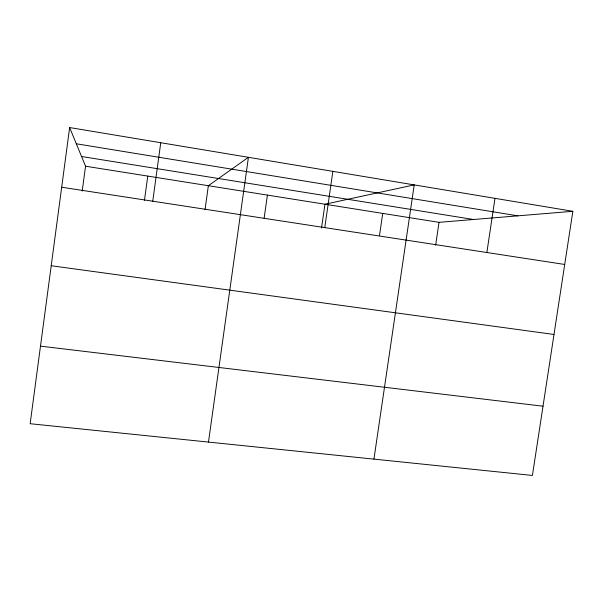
<?xml version="1.0" encoding="UTF-8"?>
<svg xmlns="http://www.w3.org/2000/svg" width="603" height="603" viewBox="0 0 603 603"><rect width="100%" height="100%" fill="white"/><g stroke="black" fill="none" stroke-linecap="round" stroke-linejoin="round"><path stroke-width="0.9" d="M69.639 127.557L30.15 423.713L532.419 475.443L572.85 211.299L69.639 127.557L85.551 166.217L82.204 191.128M144.456 200.309L147.765 176.099M152.747 201.206L160.752 142.723M205.043 209.61L208.359 185.716L248.428 157.308L208.472 442.074M264.122 218.301L267.4 195.093M321.527 228.055L324.942 204.229L414.208 184.902L373.943 459.117M324.776 227.625L332.856 171.358M379.483 235.63L382.724 213.402M435.645 245.195L439.029 222.341L572.85 211.299M486.862 252.514L494.988 198.342M40.491 346.145L543.017 406.203M51.21 265.742L553.999 334.469M61.679 187.224L564.71 264.468M85.551 166.217L439.029 222.341M81.556 156.509L473.513 219.5M76.317 143.785L517.804 215.844"/></g></svg>
